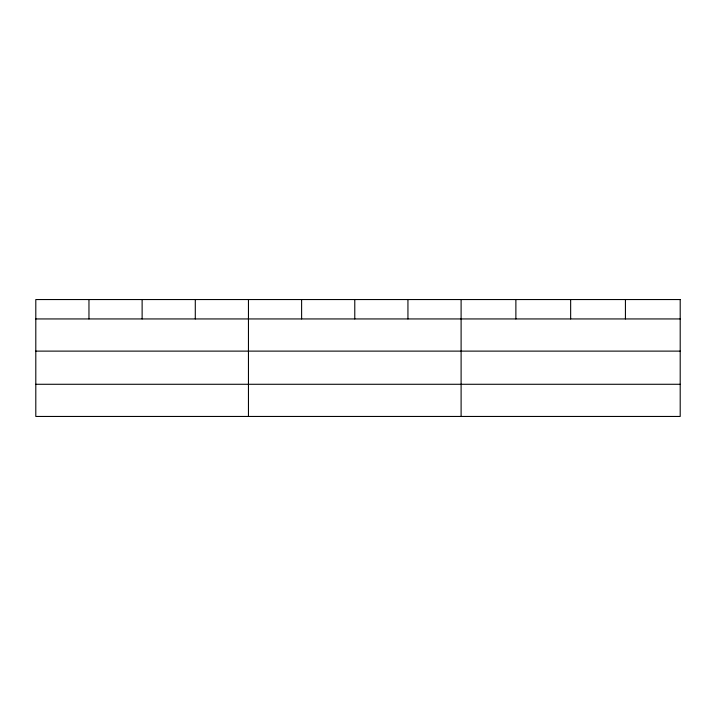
<?xml version="1.0" encoding="UTF-8"?>
<svg xmlns="http://www.w3.org/2000/svg" width="716" height="716" viewBox="0 0 716 716"><rect width="100%" height="100%" fill="white"/><g stroke="black" fill="none" stroke-linecap="round" stroke-linejoin="round"><path stroke-width="1.07" d="M35.8 318.942L680.2 318.942M35.8 351.117L680.2 351.117M35.8 384.277L680.2 384.277M625.426 299.548L625.426 318.942M570.652 299.548L570.652 318.942M515.878 299.548L515.878 318.942M461.104 299.548L461.104 416.452M407.941 299.548L407.941 318.942M354.778 299.548L354.778 318.942M301.615 299.548L301.615 318.942M248.452 299.548L248.452 416.452M195.289 299.548L195.289 318.942M142.126 299.548L142.126 318.942M88.963 299.548L88.963 318.942M680.2 299.548L35.8 299.548L35.8 416.452L680.2 416.452L680.2 299.548"/></g></svg>
